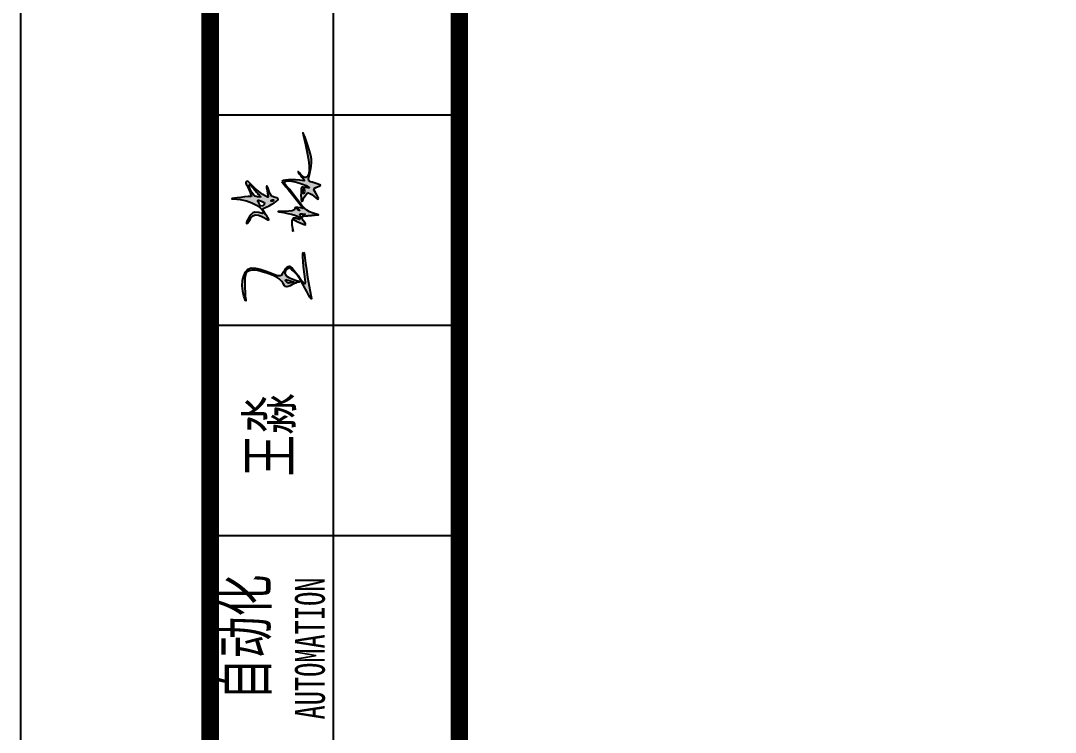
# Model space of a CAD drawing. Header units: millimetres. Extents: x 0 to 420, y 0 to 297.
# Drawn here: x 0 to 59, y 179.8 to 220.4 of the extents above; entities that cross this region are included whole.
import ezdxf

# ---------------------------------------------------------------- set-up
doc = ezdxf.new("R2010")
doc.units = ezdxf.units.MM
doc.styles.get("Standard").update_dxf_attribs({"font": 'simfang.ttf', "width": 0.7})

# ---------------------------------------------------------------- blocks, each defined once
blk = doc.blocks.new('王淼')
h = blk.add_hatch(color=256)
h.dxf.hatch_style = 1
edge = h.paths.add_edge_path()
edge.add_spline(control_points=[(-0.2218, 0.1513), (-0.2377, 0.2109), (-0.3756, 0.1975), (-0.4388, 0.1477)], knot_values=[0, 0, 0, 0, 1, 1, 1, 1], degree=3, periodic=0)
edge.add_spline(control_points=[(-0.4388, 0.1477), (-0.447, 0.1412), (-0.4203, 0.1525), (-0.4094, 0.1552)], knot_values=[0, 0, 0, 0, 1, 1, 1, 1], degree=3, periodic=0)
edge.add_spline(control_points=[(-0.4094, 0.1552), (-0.3977, 0.158), (-0.3882, 0.1601), (-0.3792, 0.162)], knot_values=[0, 0, 0, 0, 1, 1, 1, 1], degree=3, periodic=0)
edge.add_spline(control_points=[(-0.3792, 0.162), (-0.3336, 0.1715), (-0.2581, 0.1984), (-0.2418, 0.1603)], knot_values=[0, 0, 0, 0, 1, 1, 1, 1], degree=3, periodic=0)
edge.add_spline(control_points=[(-0.2418, 0.1603), (-0.223, 0.1163), (-0.2342, 0.0621), (-0.2425, 0.0128)], knot_values=[0, 0, 0, 0, 1, 1, 1, 1], degree=3, periodic=0)
edge.add_spline(control_points=[(-0.2425, 0.0128), (-0.2534, -0.0515), (-0.2737, -0.0631), (-0.2967, -0.0841)], knot_values=[0, 0, 0, 0, 1, 1, 1, 1], degree=3, periodic=0)
edge.add_spline(control_points=[(-0.2967, -0.0841), (-0.3148, -0.1006), (-0.2734, -0.136), (-0.2594, -0.1604)], knot_values=[0, 0, 0, 0, 1, 1, 1, 1], degree=3, periodic=0)
edge.add_spline(control_points=[(-0.2594, -0.1604), (-0.2554, -0.1675), (-0.2592, -0.1773), (-0.2525, -0.1726)], knot_values=[0, 0, 0, 0, 1, 1, 1, 1], degree=3, periodic=0)
edge.add_spline(control_points=[(-0.2525, -0.1726), (-0.2431, -0.1662), (-0.2505, -0.0174), (-0.1763, -0.0907)], knot_values=[0, 0, 0, 0, 1, 1, 1, 1], degree=3, periodic=0)
edge.add_spline(control_points=[(-0.1763, -0.0907), (-0.1713, -0.0956), (-0.1823, -0.1048), (-0.1863, -0.1123)], knot_values=[0, 0, 0, 0, 1, 1, 1, 1], degree=3, periodic=0)
edge.add_spline(control_points=[(-0.1863, -0.1123), (-0.1927, -0.1245), (-0.1983, -0.1333), (-0.208, -0.1462)], knot_values=[0, 0, 0, 0, 1, 1, 1, 1], degree=3, periodic=0)
edge.add_spline(control_points=[(-0.208, -0.1462), (-0.243, -0.1928), (-0.3928, -0.2913), (-0.3361, -0.2678)], knot_values=[0, 0, 0, 0, 1, 1, 1, 1], degree=3, periodic=0)
edge.add_spline(control_points=[(-0.3361, -0.2678), (-0.1508, -0.1909), (-0.0529, -0.176), (-0.059, -0.1651)], knot_values=[0, 0, 0, 0, 1, 1, 1, 1], degree=3, periodic=0)
edge.add_spline(control_points=[(-0.059, -0.1651), (-0.0663, -0.152), (-0.2334, -0.2099), (-0.2456, -0.2128)], knot_values=[0, 0, 0, 0, 1, 1, 1, 1], degree=3, periodic=0)
edge.add_spline(control_points=[(-0.2456, -0.2128), (-0.2975, -0.225), (-0.1855, -0.1411), (-0.1656, -0.0976)], knot_values=[0, 0, 0, 0, 1, 1, 1, 1], degree=3, periodic=0)
edge.add_spline(control_points=[(-0.1656, -0.0976), (-0.1566, -0.078), (-0.204, -0.0624), (-0.2286, -0.0537)], knot_values=[0, 0, 0, 0, 1, 1, 1, 1], degree=3, periodic=0)
edge.add_spline(control_points=[(-0.2286, -0.0537), (-0.2594, -0.0427), (-0.2032, 0.0812), (-0.2218, 0.1513)], knot_values=[0, 0, 0, 0, 1, 1, 1, 1], degree=3, periodic=0)
edge = h.paths.add_edge_path(flags=16)
edge.add_spline(control_points=[(-0.2737, -0.099), (-0.2715, -0.0907), (-0.2549, -0.0762), (-0.2557, -0.0849)], knot_values=[0, 0, 0, 0, 1, 1, 1, 1], degree=3, periodic=0)
edge.add_spline(control_points=[(-0.2557, -0.0849), (-0.2568, -0.0973), (-0.2574, -0.1028), (-0.2584, -0.1137)], knot_values=[0, 0, 0, 0, 1, 1, 1, 1], degree=3, periodic=0)
edge.add_spline(control_points=[(-0.2584, -0.1137), (-0.2604, -0.1339), (-0.2592, -0.1442), (-0.2626, -0.134)], knot_values=[0, 0, 0, 0, 1, 1, 1, 1], degree=3, periodic=0)
edge.add_spline(control_points=[(-0.2626, -0.134), (-0.2659, -0.124), (-0.2772, -0.1118), (-0.2737, -0.099)], knot_values=[0, 0, 0, 0, 1, 1, 1, 1], degree=3, periodic=0)
edge = h.paths.add_edge_path()
edge.add_spline(control_points=[(0.1997, 0.349), (0.2216, 0.222), (0.165, 0.1283), (0.1429, 0.1387)], knot_values=[0, 0, 0, 0, 1, 1, 1, 1], degree=3, periodic=0)
edge.add_spline(control_points=[(0.1429, 0.1387), (0.1332, 0.1433), (0.1505, 0.1504), (0.1397, 0.1942)], knot_values=[0, 0, 0, 0, 1, 1, 1, 1], degree=3, periodic=0)
edge.add_spline(control_points=[(0.1397, 0.1942), (0.1325, 0.2232), (0.038, 0.248), (0.0602, 0.2283)], knot_values=[0, 0, 0, 0, 1, 1, 1, 1], degree=3, periodic=0)
edge.add_spline(control_points=[(0.0602, 0.2283), (0.0754, 0.2148), (0.1, 0.2172), (0.1144, 0.2021)], knot_values=[0, 0, 0, 0, 1, 1, 1, 1], degree=3, periodic=0)
edge.add_spline(control_points=[(0.1144, 0.2021), (0.1489, 0.1658), (0.0869, 0.0777), (0.1132, 0.0984)], knot_values=[0, 0, 0, 0, 1, 1, 1, 1], degree=3, periodic=0)
edge.add_spline(control_points=[(0.1132, 0.0984), (0.1235, 0.1065), (0.1689, 0.1553), (0.1743, 0.1451)], knot_values=[0, 0, 0, 0, 1, 1, 1, 1], degree=3, periodic=0)
edge.add_spline(control_points=[(0.1743, 0.1451), (0.2021, 0.0928), (0.2496, 0.0526), (0.2546, 0.0613)], knot_values=[0, 0, 0, 0, 1, 1, 1, 1], degree=3, periodic=0)
edge.add_spline(control_points=[(0.2546, 0.0613), (0.261, 0.0726), (0.2545, 0.0667), (0.2612, 0.0983)], knot_values=[0, 0, 0, 0, 1, 1, 1, 1], degree=3, periodic=0)
edge.add_spline(control_points=[(0.2612, 0.0983), (0.2671, 0.1255), (0.3464, 0.1501), (0.3176, 0.1495)], knot_values=[0, 0, 0, 0, 1, 1, 1, 1], degree=3, periodic=0)
edge.add_spline(control_points=[(0.3176, 0.1495), (0.3043, 0.1492), (0.2462, 0.116), (0.2507, 0.1312)], knot_values=[0, 0, 0, 0, 1, 1, 1, 1], degree=3, periodic=0)
edge.add_spline(control_points=[(0.2507, 0.1312), (0.2787, 0.2246), (0.3461, 0.2768), (0.324, 0.2866)], knot_values=[0, 0, 0, 0, 1, 1, 1, 1], degree=3, periodic=0)
edge.add_spline(control_points=[(0.324, 0.2866), (0.3132, 0.2914), (0.3006, 0.2721), (0.26, 0.2477)], knot_values=[0, 0, 0, 0, 1, 1, 1, 1], degree=3, periodic=0)
edge.add_spline(control_points=[(0.26, 0.2477), (0.2524, 0.2432), (0.2383, 0.2298), (0.2364, 0.2369)], knot_values=[0, 0, 0, 0, 1, 1, 1, 1], degree=3, periodic=0)
edge.add_spline(control_points=[(0.2364, 0.2369), (0.2259, 0.2771), (0.1928, 0.3892), (0.1997, 0.349)], knot_values=[0, 0, 0, 0, 1, 1, 1, 1], degree=3, periodic=0)
edge = h.paths.add_edge_path(flags=16)
edge.add_spline(control_points=[(0.2108, 0.1857), (0.2156, 0.1904), (0.2216, 0.1889), (0.221, 0.1822)], knot_values=[0, 0, 0, 0, 1, 1, 1, 1], degree=3, periodic=0)
edge.add_spline(control_points=[(0.221, 0.1822), (0.2197, 0.1659), (0.2183, 0.1605), (0.2133, 0.1449)], knot_values=[0, 0, 0, 0, 1, 1, 1, 1], degree=3, periodic=0)
edge.add_spline(control_points=[(0.2133, 0.1449), (0.2105, 0.1365), (0.1848, 0.1506), (0.1855, 0.1601)], knot_values=[0, 0, 0, 0, 1, 1, 1, 1], degree=3, periodic=0)
edge.add_spline(control_points=[(0.1855, 0.1601), (0.1862, 0.1704), (0.2035, 0.1783), (0.2108, 0.1857)], knot_values=[0, 0, 0, 0, 1, 1, 1, 1], degree=3, periodic=0)
edge = h.paths.add_edge_path(flags=16)
edge.add_spline(control_points=[(0.243, 0.2115), (0.2455, 0.2224), (0.3001, 0.2735), (0.3087, 0.2636)], knot_values=[0, 0, 0, 0, 1, 1, 1, 1], degree=3, periodic=0)
edge.add_spline(control_points=[(0.3087, 0.2636), (0.3158, 0.2554), (0.2661, 0.2019), (0.26, 0.194)], knot_values=[0, 0, 0, 0, 1, 1, 1, 1], degree=3, periodic=0)
edge.add_spline(control_points=[(0.26, 0.194), (0.255, 0.1874), (0.2431, 0.167), (0.2429, 0.1765)], knot_values=[0, 0, 0, 0, 1, 1, 1, 1], degree=3, periodic=0)
edge.add_spline(control_points=[(0.2429, 0.1765), (0.2427, 0.1893), (0.2403, 0.2), (0.243, 0.2115)], knot_values=[0, 0, 0, 0, 1, 1, 1, 1], degree=3, periodic=0)
edge = h.paths.add_edge_path(flags=16)
edge.add_spline(control_points=[(0.2315, 0.1003), (0.2304, 0.1114), (0.2383, 0.0962), (0.2401, 0.0886)], knot_values=[0, 0, 0, 0, 1, 1, 1, 1], degree=3, periodic=0)
edge.add_spline(control_points=[(0.2401, 0.0886), (0.2419, 0.081), (0.2323, 0.0926), (0.2315, 0.1003)], knot_values=[0, 0, 0, 0, 1, 1, 1, 1], degree=3, periodic=0)
edge = h.paths.add_edge_path()
edge.add_spline(control_points=[(0.1713, 0.0383), (0.1742, -0.0464), (0.1664, -0.1059), (0.15, -0.1043)], knot_values=[0, 0, 0, 0, 1, 1, 1, 1], degree=3, periodic=0)
edge.add_spline(control_points=[(0.15, -0.1043), (0.1424, -0.1036), (0.1499, -0.0876), (0.1494, -0.0768)], knot_values=[0, 0, 0, 0, 1, 1, 1, 1], degree=3, periodic=0)
edge.add_spline(control_points=[(0.1494, -0.0768), (0.1485, -0.0524), (0.1479, -0.0598), (0.1398, -0.0568)], knot_values=[0, 0, 0, 0, 1, 1, 1, 1], degree=3, periodic=0)
edge.add_spline(control_points=[(0.1398, -0.0568), (0.1185, -0.0488), (0.0891, -0.0629), (0.0609, -0.0739)], knot_values=[0, 0, 0, 0, 1, 1, 1, 1], degree=3, periodic=0)
edge.add_spline(control_points=[(0.0609, -0.0739), (0.0712, -0.0717), (0.1403, -0.0467), (0.1384, -0.0595)], knot_values=[0, 0, 0, 0, 1, 1, 1, 1], degree=3, periodic=0)
edge.add_spline(control_points=[(0.1384, -0.0595), (0.1367, -0.0713), (0.1095, -0.1519), (0.1211, -0.1477)], knot_values=[0, 0, 0, 0, 1, 1, 1, 1], degree=3, periodic=0)
edge.add_spline(control_points=[(0.1211, -0.1477), (0.1307, -0.1442), (0.18, -0.0836), (0.1824, -0.0984)], knot_values=[0, 0, 0, 0, 1, 1, 1, 1], degree=3, periodic=0)
edge.add_spline(control_points=[(0.1824, -0.0984), (0.1841, -0.1087), (0.1852, -0.1154), (0.1874, -0.129)], knot_values=[0, 0, 0, 0, 1, 1, 1, 1], degree=3, periodic=0)
edge.add_spline(control_points=[(0.1874, -0.129), (0.1887, -0.1372), (0.1803, -0.1257), (0.1749, -0.1194)], knot_values=[0, 0, 0, 0, 1, 1, 1, 1], degree=3, periodic=0)
edge.add_spline(control_points=[(0.1749, -0.1194), (0.1683, -0.1116), (0.1703, -0.1133), (0.1773, -0.1383)], knot_values=[0, 0, 0, 0, 1, 1, 1, 1], degree=3, periodic=0)
edge.add_spline(control_points=[(0.1773, -0.1383), (0.1806, -0.1505), (0.1831, -0.1596), (0.1861, -0.1708)], knot_values=[0, 0, 0, 0, 1, 1, 1, 1], degree=3, periodic=0)
edge.add_spline(control_points=[(0.1861, -0.1708), (0.1887, -0.1802), (0.1915, -0.1901), (0.1943, -0.1997)], knot_values=[0, 0, 0, 0, 1, 1, 1, 1], degree=3, periodic=0)
edge.add_spline(control_points=[(0.1943, -0.1997), (0.2008, -0.2221), (0.199, -0.2197), (0.1999, -0.2097)], knot_values=[0, 0, 0, 0, 1, 1, 1, 1], degree=3, periodic=0)
edge.add_spline(control_points=[(0.1999, -0.2097), (0.2078, -0.1209), (0.2168, -0.1232), (0.3221, -0.0083)], knot_values=[0, 0, 0, 0, 1, 1, 1, 1], degree=3, periodic=0)
edge.add_spline(control_points=[(0.3221, -0.0083), (0.3301, 0.0004), (0.3587, 0.0468), (0.3689, 0.04)], knot_values=[0, 0, 0, 0, 1, 1, 1, 1], degree=3, periodic=0)
edge.add_spline(control_points=[(0.3689, 0.04), (0.3884, 0.0271), (0.388, -0.0732), (0.363, -0.1247)], knot_values=[0, 0, 0, 0, 1, 1, 1, 1], degree=3, periodic=0)
edge.add_spline(control_points=[(0.363, -0.1247), (0.3587, -0.1335), (0.3597, -0.1067), (0.358, -0.0987)], knot_values=[0, 0, 0, 0, 1, 1, 1, 1], degree=3, periodic=0)
edge.add_spline(control_points=[(0.358, -0.0987), (0.3563, -0.0902), (0.3583, -0.0743), (0.3514, -0.075)], knot_values=[0, 0, 0, 0, 1, 1, 1, 1], degree=3, periodic=0)
edge.add_spline(control_points=[(0.3514, -0.075), (0.3406, -0.0762), (0.2584, -0.0856), (0.2643, -0.0963)], knot_values=[0, 0, 0, 0, 1, 1, 1, 1], degree=3, periodic=0)
edge.add_spline(control_points=[(0.2643, -0.0963), (0.2695, -0.1058), (0.2763, -0.0924), (0.3239, -0.1179)], knot_values=[0, 0, 0, 0, 1, 1, 1, 1], degree=3, periodic=0)
edge.add_spline(control_points=[(0.3239, -0.1179), (0.3444, -0.1289), (0.2785, -0.2072), (0.3042, -0.1972)], knot_values=[0, 0, 0, 0, 1, 1, 1, 1], degree=3, periodic=0)
edge.add_spline(control_points=[(0.3042, -0.1972), (0.3153, -0.1929), (0.3227, -0.1824), (0.3537, -0.1577)], knot_values=[0, 0, 0, 0, 1, 1, 1, 1], degree=3, periodic=0)
edge.add_spline(control_points=[(0.3537, -0.1577), (0.3641, -0.1494), (0.3786, -0.1828), (0.3864, -0.193)], knot_values=[0, 0, 0, 0, 1, 1, 1, 1], degree=3, periodic=0)
edge.add_spline(control_points=[(0.3864, -0.193), (0.397, -0.2069), (0.3991, -0.1306), (0.4012, -0.1195)], knot_values=[0, 0, 0, 0, 1, 1, 1, 1], degree=3, periodic=0)
edge.add_spline(control_points=[(0.4012, -0.1195), (0.4052, -0.0982), (0.4922, -0.1234), (0.546, -0.1064)], knot_values=[0, 0, 0, 0, 1, 1, 1, 1], degree=3, periodic=0)
edge.add_spline(control_points=[(0.546, -0.1064), (0.5993, -0.0895), (0.7467, -0.0019), (0.6944, -0.0239)], knot_values=[0, 0, 0, 0, 1, 1, 1, 1], degree=3, periodic=0)
edge.add_spline(control_points=[(0.6944, -0.0239), (0.5199, -0.0972), (0.4463, -0.1276), (0.4219, -0.0896)], knot_values=[0, 0, 0, 0, 1, 1, 1, 1], degree=3, periodic=0)
edge.add_spline(control_points=[(0.4219, -0.0896), (0.4116, -0.0736), (0.4664, -0.0268), (0.4474, -0.0369)], knot_values=[0, 0, 0, 0, 1, 1, 1, 1], degree=3, periodic=0)
edge.add_spline(control_points=[(0.4474, -0.0369), (0.4383, -0.0418), (0.438, -0.0471), (0.4201, -0.0663)], knot_values=[0, 0, 0, 0, 1, 1, 1, 1], degree=3, periodic=0)
edge.add_spline(control_points=[(0.4201, -0.0663), (0.414, -0.0728), (0.3999, -0.0929), (0.3996, -0.0836)], knot_values=[0, 0, 0, 0, 1, 1, 1, 1], degree=3, periodic=0)
edge.add_spline(control_points=[(0.3996, -0.0836), (0.3964, -0.0058), (0.3775, 0.0608), (0.3679, 0.0561)], knot_values=[0, 0, 0, 0, 1, 1, 1, 1], degree=3, periodic=0)
edge.add_spline(control_points=[(0.3679, 0.0561), (0.3583, 0.0514), (0.3062, -0.0176), (0.2209, -0.1139)], knot_values=[0, 0, 0, 0, 1, 1, 1, 1], degree=3, periodic=0)
edge.add_spline(control_points=[(0.2209, -0.1139), (0.2216, -0.095), (0.2263, -0.0521), (0.2115, -0.0582)], knot_values=[0, 0, 0, 0, 1, 1, 1, 1], degree=3, periodic=0)
edge.add_spline(control_points=[(0.2115, -0.0582), (0.1849, -0.0692), (0.1701, 0.0743), (0.1713, 0.0383)], knot_values=[0, 0, 0, 0, 1, 1, 1, 1], degree=3, periodic=0)
edge = h.paths.add_edge_path(flags=16)
edge.add_spline(control_points=[(0.204, -0.0886), (0.2084, -0.0747), (0.2203, -0.0563), (0.2108, -0.0825)], knot_values=[0, 0, 0, 0, 1, 1, 1, 1], degree=3, periodic=0)
edge.add_spline(control_points=[(0.2108, -0.0825), (0.2093, -0.0867), (0.2026, -0.0929), (0.204, -0.0886)], knot_values=[0, 0, 0, 0, 1, 1, 1, 1], degree=3, periodic=0)
edge = h.paths.add_edge_path(flags=16)
edge.add_spline(control_points=[(0.3179, -0.0939), (0.3161, -0.0854), (0.3495, -0.0825), (0.3491, -0.0912)], knot_values=[0, 0, 0, 0, 1, 1, 1, 1], degree=3, periodic=0)
edge.add_spline(control_points=[(0.3491, -0.0912), (0.3486, -0.1033), (0.3205, -0.1057), (0.3179, -0.0939)], knot_values=[0, 0, 0, 0, 1, 1, 1, 1], degree=3, periodic=0)
for points in [[(0.1997, 0.349), (0.2216, 0.222), (0.165, 0.1283), (0.1429, 0.1387)], [(0.2364, 0.2369), (0.2259, 0.2771), (0.1928, 0.3892), (0.1997, 0.349)], [(0.243, 0.2115), (0.2455, 0.2224), (0.3001, 0.2735), (0.3087, 0.2636)], [(0.2507, 0.1312), (0.2787, 0.2246), (0.3461, 0.2768), (0.324, 0.2866)], [(0.324, 0.2866), (0.3132, 0.2914), (0.3006, 0.2721), (0.26, 0.2477)], [(-0.4388, 0.1477), (-0.3756, 0.1975), (-0.2377, 0.2109), (-0.2218, 0.1513)], [(0.1397, 0.1942), (0.1325, 0.2232), (0.038, 0.248), (0.0602, 0.2283)], [(0.0602, 0.2283), (0.0754, 0.2148), (0.1, 0.2172), (0.1144, 0.2021)], [(0.26, 0.2477), (0.2524, 0.2432), (0.2383, 0.2298), (0.2364, 0.2369)], [(0.2429, 0.1765), (0.2427, 0.1893), (0.2403, 0.2), (0.243, 0.2115)], [(0.3087, 0.2636), (0.3158, 0.2554), (0.2661, 0.2019), (0.26, 0.194)], [(-0.4094, 0.1552), (-0.4203, 0.1525), (-0.447, 0.1412), (-0.4388, 0.1477)], [(-0.3792, 0.162), (-0.3882, 0.1601), (-0.3977, 0.158), (-0.4094, 0.1552)], [(-0.2418, 0.1603), (-0.2581, 0.1984), (-0.3336, 0.1715), (-0.3792, 0.162)], [(-0.2218, 0.1513), (-0.2032, 0.0812), (-0.2594, -0.0427), (-0.2286, -0.0537)], [(-0.2425, 0.0128), (-0.2342, 0.0621), (-0.223, 0.1163), (-0.2418, 0.1603)], [(0.1144, 0.2021), (0.1489, 0.1658), (0.0869, 0.0777), (0.1132, 0.0984)], [(0.1132, 0.0984), (0.1235, 0.1065), (0.1689, 0.1553), (0.1743, 0.1451)], [(0.1429, 0.1387), (0.1332, 0.1433), (0.1505, 0.1504), (0.1397, 0.1942)], [(0.1743, 0.1451), (0.2021, 0.0928), (0.2496, 0.0526), (0.2546, 0.0613)], [(0.2133, 0.1449), (0.2105, 0.1365), (0.1848, 0.1506), (0.1855, 0.1601)], [(0.1855, 0.1601), (0.1862, 0.1704), (0.2035, 0.1783), (0.2108, 0.1857)], [(0.2108, 0.1857), (0.2156, 0.1904), (0.2216, 0.1889), (0.221, 0.1822)], [(0.221, 0.1822), (0.2197, 0.1659), (0.2183, 0.1605), (0.2133, 0.1449)], [(0.26, 0.194), (0.255, 0.1874), (0.2431, 0.167), (0.2429, 0.1765)], [(0.3176, 0.1495), (0.3043, 0.1492), (0.2462, 0.116), (0.2507, 0.1312)], [(0.2612, 0.0983), (0.2671, 0.1255), (0.3464, 0.1501), (0.3176, 0.1495)], [(0.2115, -0.0582), (0.1849, -0.0692), (0.1701, 0.0743), (0.1713, 0.0383)], [(0.2401, 0.0886), (0.2383, 0.0962), (0.2304, 0.1114), (0.2315, 0.1003)], [(0.2315, 0.1003), (0.2323, 0.0926), (0.2419, 0.081), (0.2401, 0.0886)], [(0.2546, 0.0613), (0.261, 0.0726), (0.2545, 0.0667), (0.2612, 0.0983)], [(-0.2967, -0.0841), (-0.2737, -0.0631), (-0.2534, -0.0515), (-0.2425, 0.0128)], [(0.1713, 0.0383), (0.1742, -0.0464), (0.1664, -0.1059), (0.15, -0.1043)], [(0.3679, 0.0561), (0.3583, 0.0514), (0.3062, -0.0176), (0.2209, -0.1139)], [(0.3221, -0.0083), (0.3301, 0.0004), (0.3587, 0.0468), (0.3689, 0.04)], [(0.3689, 0.04), (0.3884, 0.0271), (0.388, -0.0732), (0.363, -0.1247)], [(0.3996, -0.0836), (0.3964, -0.0058), (0.3775, 0.0608), (0.3679, 0.0561)], [(-0.1763, -0.0907), (-0.2505, -0.0174), (-0.2431, -0.1662), (-0.2525, -0.1726)], [(-0.2286, -0.0537), (-0.204, -0.0624), (-0.1566, -0.078), (-0.1656, -0.0976)], [(0.0609, -0.0739), (0.0712, -0.0717), (0.1403, -0.0467), (0.1384, -0.0595)], [(0.1398, -0.0568), (0.1185, -0.0488), (0.0891, -0.0629), (0.0609, -0.0739)], [(0.1384, -0.0595), (0.1367, -0.0713), (0.1095, -0.1519), (0.1211, -0.1477)], [(0.1494, -0.0768), (0.1485, -0.0524), (0.1479, -0.0598), (0.1398, -0.0568)], [(0.1999, -0.2097), (0.2078, -0.1209), (0.2168, -0.1232), (0.3221, -0.0083)], [(0.204, -0.0886), (0.2084, -0.0747), (0.2203, -0.0563), (0.2108, -0.0825)], [(0.2209, -0.1139), (0.2216, -0.095), (0.2263, -0.0521), (0.2115, -0.0582)], [(0.4201, -0.0663), (0.414, -0.0728), (0.3999, -0.0929), (0.3996, -0.0836)], [(0.4219, -0.0896), (0.4116, -0.0736), (0.4664, -0.0268), (0.4474, -0.0369)], [(0.4474, -0.0369), (0.4383, -0.0418), (0.438, -0.0471), (0.4201, -0.0663)], [(0.6944, -0.0239), (0.5199, -0.0972), (0.4463, -0.1276), (0.4219, -0.0896)], [(0.546, -0.1064), (0.5993, -0.0895), (0.7467, -0.0019), (0.6944, -0.0239)], [(-0.2594, -0.1604), (-0.2734, -0.136), (-0.3148, -0.1006), (-0.2967, -0.0841)], [(-0.1656, -0.0976), (-0.1855, -0.1411), (-0.2975, -0.225), (-0.2456, -0.2128)], [(-0.2626, -0.134), (-0.2659, -0.124), (-0.2772, -0.1118), (-0.2737, -0.099)], [(-0.2737, -0.099), (-0.2715, -0.0907), (-0.2549, -0.0762), (-0.2557, -0.0849)], [(-0.2584, -0.1137), (-0.2604, -0.1339), (-0.2592, -0.1442), (-0.2626, -0.134)], [(-0.2557, -0.0849), (-0.2568, -0.0973), (-0.2574, -0.1028), (-0.2584, -0.1137)], [(-0.208, -0.1462), (-0.1983, -0.1333), (-0.1927, -0.1245), (-0.1863, -0.1123)], [(-0.1863, -0.1123), (-0.1823, -0.1048), (-0.1713, -0.0956), (-0.1763, -0.0907)], [(0.1211, -0.1477), (0.1307, -0.1442), (0.18, -0.0836), (0.1824, -0.0984)], [(0.15, -0.1043), (0.1424, -0.1036), (0.1499, -0.0876), (0.1494, -0.0768)], [(0.1749, -0.1194), (0.1683, -0.1116), (0.1703, -0.1133), (0.1773, -0.1383)], [(0.1874, -0.129), (0.1887, -0.1372), (0.1803, -0.1257), (0.1749, -0.1194)], [(0.1824, -0.0984), (0.1841, -0.1087), (0.1852, -0.1154), (0.1874, -0.129)], [(0.2108, -0.0825), (0.2093, -0.0867), (0.2026, -0.0929), (0.204, -0.0886)], [(0.3514, -0.075), (0.3406, -0.0762), (0.2584, -0.0856), (0.2643, -0.0963)], [(0.2643, -0.0963), (0.2695, -0.1058), (0.2763, -0.0924), (0.3239, -0.1179)], [(0.3239, -0.1179), (0.3444, -0.1289), (0.2785, -0.2072), (0.3042, -0.1972)], [(0.3491, -0.0912), (0.3495, -0.0825), (0.3161, -0.0854), (0.3179, -0.0939)], [(0.3179, -0.0939), (0.3205, -0.1057), (0.3486, -0.1033), (0.3491, -0.0912)], [(0.358, -0.0987), (0.3563, -0.0902), (0.3583, -0.0743), (0.3514, -0.075)], [(0.363, -0.1247), (0.3587, -0.1335), (0.3597, -0.1067), (0.358, -0.0987)], [(0.3864, -0.193), (0.397, -0.2069), (0.3991, -0.1306), (0.4012, -0.1195)], [(0.4012, -0.1195), (0.4052, -0.0982), (0.4922, -0.1234), (0.546, -0.1064)], [(-0.3361, -0.2678), (-0.3928, -0.2913), (-0.243, -0.1928), (-0.208, -0.1462)], [(-0.059, -0.1651), (-0.0529, -0.176), (-0.1508, -0.1909), (-0.3361, -0.2678)], [(-0.2525, -0.1726), (-0.2592, -0.1773), (-0.2554, -0.1675), (-0.2594, -0.1604)], [(-0.2456, -0.2128), (-0.2334, -0.2099), (-0.0663, -0.152), (-0.059, -0.1651)], [(0.1773, -0.1383), (0.1806, -0.1505), (0.1831, -0.1596), (0.1861, -0.1708)], [(0.1861, -0.1708), (0.1887, -0.1802), (0.1915, -0.1901), (0.1943, -0.1997)], [(0.1943, -0.1997), (0.2008, -0.2221), (0.199, -0.2197), (0.1999, -0.2097)], [(0.3042, -0.1972), (0.3153, -0.1929), (0.3227, -0.1824), (0.3537, -0.1577)], [(0.3537, -0.1577), (0.3641, -0.1494), (0.3786, -0.1828), (0.3864, -0.193)]]:
    blk.add_open_spline(points, degree=3)

msp = doc.modelspace()

# ---------------------------------------------------------------- linework, layer by layer
for p, q in [((17.8, 287), (17.8, 35)), ((25, 215), (10.8, 215)), ((25, 203), (10.8, 203)), ((25, 191), (10.8, 191))]:
    msp.add_line(p, q)
at = {"flags": 128}
msp.add_lwpolyline([(420, 0), (0, 0), (0, 297), (420, 297)], close=True, dxfattribs=at)
at = {"const_width": 1}
msp.add_lwpolyline([(25, 10), (10.8, 10), (10.8, 287), (25, 287)], dxfattribs=at)
at = {"const_width": 1, "flags": 128}
msp.add_lwpolyline([(410, 287), (25, 287), (25, 10), (410, 10)], close=True, dxfattribs=at)

# ---------------------------------------------------------------- block references
at = {"xscale": 8.748000000000001, "yscale": 8.748000000000001, "zscale": 8.748000000000001, "rotation": 79.49362097480713}
msp.add_blockref('王淼', (14.788, 207.949), dxfattribs=at)

# ---------------------------------------------------------------- texts
at = {"attachment_point": 1, "rotation": 90}
for s, insert, char_height, width in [('王淼', (12.919, 194.387), 2.5, 5.22511), ('自动化', (11.529, 181.633), 2.5, 8.55712), ('AUTOMATION', (15.633, 180.536), 1.7, 4.69942)]:
    msp.add_mtext(s, dxfattribs=dict(at, insert=insert, char_height=char_height, width=width))

doc.saveas('drawing.dxf')
